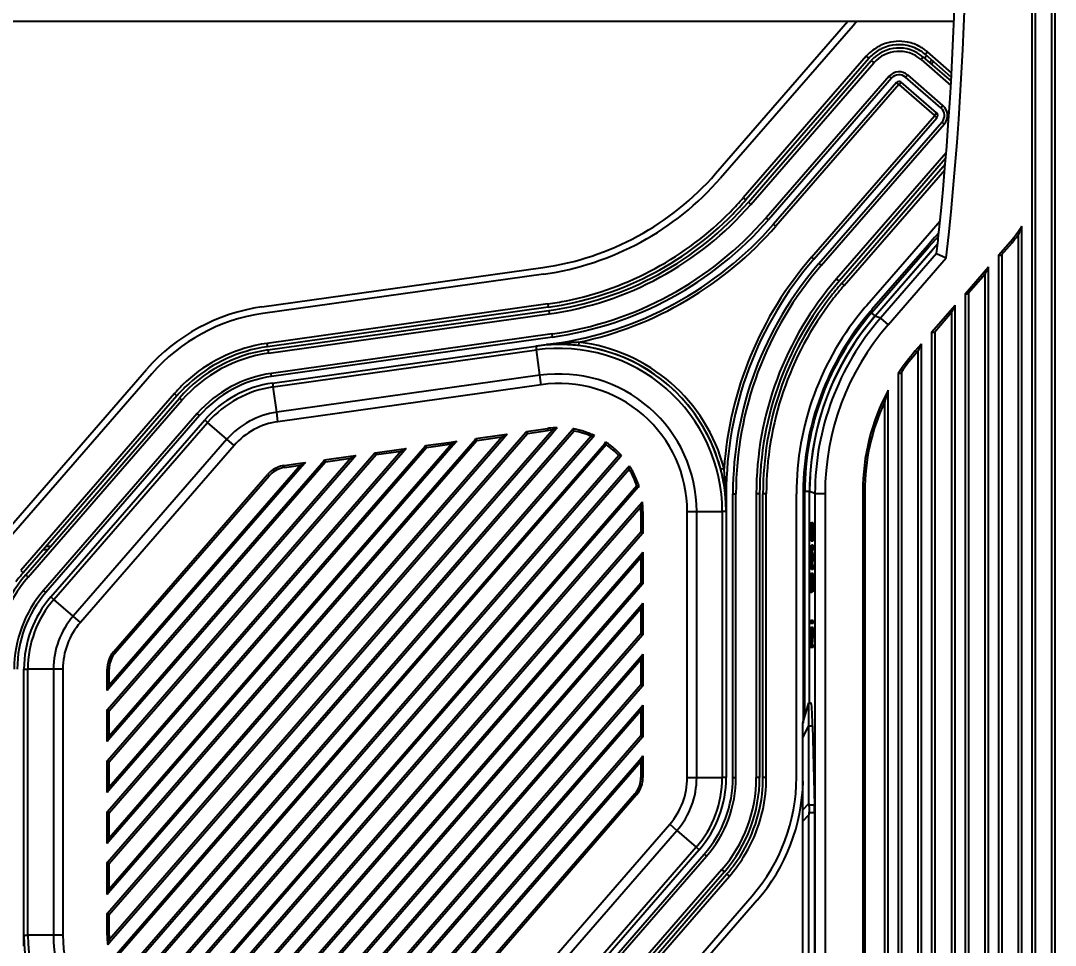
# Model space of a CAD drawing. Header units: millimetres. Extents: x -1070 to 42146, y 1440 to 12921.
# Drawn here: x 6816.3 to 6971, y 3109.6 to 3247.9 of the extents above; entities that cross this region are included whole.
import ezdxf

# ---------------------------------------------------------------- set-up
doc = ezdxf.new("R2010")
doc.units = ezdxf.units.MM
doc.layers.add('06___PRT_ALL_SURFS', color=7, linetype='Continuous')
doc.layers.add('DIM', color=4, linetype='Continuous')
doc.styles.get("Standard").update_dxf_attribs({"font": 'arial.ttf'})
doc.dimstyles.new('ISO-200', dxfattribs={"dimtxt": 30, "dimasz": 25, "dimexe": 1.25, "dimexo": 5, "dimgap": 5, "dimtad": 1, "dimtoh": 1, "dimdec": 1, "dimdsep": 46, "dimtxsty": 'Standard', "dimcen": 2.5, "dimadec": 0, "dimazin": 0, "dimtfac": 1, "dimtdec": 1, "dimtmove": 0, "dimatfit": 3, "dimfxl": 1, "dimarcsym": 0})

# ---------------------------------------------------------------- blocks, each defined once
blk = doc.blocks.new('*D145')
at = {"layer": 'Defpoints', "color": 0, "transparency": 16777216}
for p in [(6819.27, 3757.83), (6661.75, 2777.83), (6819.27, 2777.83)]:
    blk.add_point(p, dxfattribs=at)
at = {"layer": 'DIM', "color": 0, "lineweight": -2, "transparency": 16777216}
for p, q in [((6814.27, 3757.83), (6660.5, 3757.83)), ((6661.75, 3732.83), (6661.75, 2802.83)), ((6814.27, 2777.83), (6660.5, 2777.83))]:
    blk.add_line(p, q, dxfattribs=at)
at = {"layer": 'DIM', "color": 0, "transparency": 16777216}
for points in [[(6657.58, 3732.83), (6665.92, 3732.83), (6661.75, 3757.83)], [(6657.58, 2802.83), (6665.92, 2802.83), (6661.75, 2777.83)]]:
    blk.add_solid(points, dxfattribs=at)
at = {"layer": 'DIM', "color": 0, "lineweight": -3, "transparency": 16777216, "insert": (6637.33, 3267.83), "char_height": 30, "attachment_point": 5, "rotation": 90}
blk.add_mtext('980 [3\'-2 5/8"]', dxfattribs=at)

msp = doc.modelspace()

# ---------------------------------------------------------------- linework, layer by layer
at = {"color": 7, "linetype": 'Continuous', "lineweight": -3}
for p, q in [((6967.525, 3477.826), (6967.525, 3057.826)), ((6968.025, 3477.826), (6968.025, 3057.826)), ((6970.525, 3057.826), (6970.525, 3477.826)), ((6971.025, 3057.826), (6971.025, 3477.826)), ((6776.275, 3247.826), (6940.012, 3247.826)), ((6920.204, 3225.04), (6940.012, 3247.826)), ((6940.767, 3247.17), (6920.959, 3224.384)), ((6951.265, 3242.48), (6950.937, 3242.102)), ((6951.265, 3242.48), (6955.433, 3238.856)), ((6925.11, 3220.776), (6943.505, 3241.937)), ((6925.487, 3220.448), (6943.883, 3241.609)), ((6943.505, 3241.937), (6943.883, 3241.609)), ((6950.937, 3242.102), (6955.394, 3238.228)), ((6952.208, 3241.66), (6952.536, 3242.037)), ((6952.478, 3241.425), (6952.806, 3241.802)), ((6946.178, 3239.613), (6927.783, 3218.452)), ((6946.524, 3239.313), (6928.129, 3218.151)), ((6946.524, 3239.313), (6946.178, 3239.613)), ((6948.64, 3239.461), (6948.941, 3239.807)), ((6953.923, 3234.868), (6948.64, 3239.461)), ((6954.224, 3235.214), (6948.941, 3239.807)), ((6955.447, 3239.071), (6955.334, 3238.942)), ((6947.279, 3238.657), (6928.884, 3217.495)), ((6947.625, 3238.356), (6929.229, 3217.195)), ((6947.625, 3238.356), (6947.279, 3238.657)), ((6947.684, 3238.36), (6947.984, 3238.706)), ((6952.967, 3233.768), (6947.684, 3238.36)), ((6953.267, 3234.114), (6947.984, 3238.706)), ((6953.923, 3234.868), (6954.224, 3235.214)), ((6934.575, 3212.547), (6952.971, 3233.709)), ((6934.921, 3212.247), (6953.317, 3233.408)), ((6952.967, 3233.768), (6953.267, 3234.114)), ((6952.971, 3233.709), (6953.317, 3233.408)), ((6935.676, 3211.591), (6954.071, 3232.752)), ((6936.022, 3211.29), (6954.417, 3232.452)), ((6954.071, 3232.752), (6954.417, 3232.452)), ((6954.694, 3228.134), (6938.318, 3209.295)), ((6954.623, 3227.29), (6938.695, 3208.967)), ((6925.11, 3220.776), (6925.487, 3220.448)), ((6928.129, 3218.151), (6927.783, 3218.452)), ((6929.229, 3217.195), (6928.884, 3217.495)), ((6965.525, 3057.826), (6965.525, 3215.926)), ((6966.025, 3057.826), (6966.025, 3217.205)), ((6962.525, 3212.83), (6964.323, 3214.899)), ((6962.983, 3212.9), (6964.55, 3214.702)), ((6962.525, 3212.83), (6962.525, 3057.826)), ((6963.025, 3212.948), (6963.025, 3212.9)), ((6963.025, 3212.9), (6963.025, 3057.826)), ((6934.575, 3212.547), (6934.921, 3212.247)), ((6935.676, 3211.591), (6936.022, 3211.29)), ((6852.345, 3205.1), (6894.352, 3211.003)), ((6894.491, 3210.013), (6852.484, 3204.109)), ((6957.525, 3207.078), (6961.025, 3211.104)), ((6957.983, 3207.148), (6960.566, 3210.12)), ((6960.525, 3057.826), (6960.525, 3210.072)), ((6961.025, 3057.826), (6961.025, 3211.104)), ((6938.695, 3208.967), (6938.318, 3209.295)), ((6957.525, 3207.078), (6957.525, 3057.826)), ((6958.025, 3207.196), (6958.025, 3207.148)), ((6958.025, 3207.148), (6958.025, 3057.826)), ((6895.117, 3205.557), (6853.111, 3199.653)), ((6895.187, 3205.062), (6853.18, 3199.158)), ((6895.117, 3205.557), (6895.187, 3205.062)), ((6952.525, 3201.326), (6956.025, 3205.352)), ((6956.025, 3057.826), (6956.025, 3205.352)), ((6853.25, 3198.663), (6895.257, 3204.566)), ((6853.32, 3198.168), (6895.326, 3204.071)), ((6895.257, 3204.566), (6895.326, 3204.071)), ((6952.983, 3201.396), (6955.566, 3204.368)), ((6955.525, 3057.826), (6955.525, 3204.32)), ((6895.749, 3201.059), (6853.743, 3195.156)), ((6895.813, 3200.605), (6853.807, 3194.702)), ((6895.813, 3200.605), (6895.749, 3201.059)), ((6952.525, 3201.326), (6952.525, 3057.826)), ((6953.025, 3201.444), (6953.025, 3201.396)), ((6953.025, 3201.396), (6953.025, 3057.826)), ((6853.111, 3199.653), (6853.18, 3199.158)), ((6853.946, 3193.711), (6893.319, 3199.245)), ((6893.319, 3199.245), (6894.921, 3199.47)), ((6893.319, 3199.245), (6893.4, 3198.665)), ((6899.739, 3199.818), (6899.681, 3199.322)), ((6899.739, 3199.818), (6899.681, 3199.322)), ((6950.08, 3198.514), (6951.025, 3199.601)), ((6951.025, 3057.826), (6951.025, 3199.601)), ((6853.25, 3198.663), (6853.32, 3198.168)), ((6854.027, 3193.131), (6893.4, 3198.665)), ((6893.933, 3194.874), (6893.4, 3198.665)), ((6950.307, 3198.317), (6950.566, 3198.616)), ((6950.525, 3057.826), (6950.525, 3198.568)), ((6812.119, 3169.293), (6835.11, 3195.742)), ((6835.865, 3195.086), (6812.874, 3168.637)), ((6853.807, 3194.702), (6853.743, 3195.156)), ((6893.933, 3194.874), (6854.56, 3189.34)), ((6894.13, 3193.473), (6893.933, 3194.874)), ((6947.525, 3195.149), (6947.525, 3057.826)), ((6948.025, 3195.356), (6948.025, 3195.295)), ((6948.025, 3195.295), (6948.025, 3057.826)), ((6853.946, 3193.711), (6854.027, 3193.131)), ((6854.56, 3189.34), (6854.027, 3193.131)), ((6894.13, 3193.473), (6854.757, 3187.94)), ((6946.025, 3057.826), (6946.025, 3192.635)), ((6839.261, 3192.133), (6816.27, 3165.685)), ((6839.639, 3191.805), (6816.647, 3165.357)), ((6817.025, 3165.029), (6840.016, 3191.477)), ((6817.402, 3164.701), (6840.393, 3191.149)), ((6839.261, 3192.133), (6839.639, 3191.805)), ((6840.016, 3191.477), (6840.393, 3191.149)), ((6945.525, 3057.826), (6945.525, 3190.97)), ((6842.689, 3189.154), (6819.698, 3162.705)), ((6843.035, 3188.853), (6820.043, 3162.405)), ((6820.798, 3161.749), (6843.789, 3188.197)), ((6843.035, 3188.853), (6842.689, 3189.154)), ((6843.789, 3188.197), (6844.232, 3187.813)), ((6854.757, 3187.94), (6854.56, 3189.34)), ((6821.24, 3161.364), (6844.232, 3187.813)), ((6829.895, 3107.509), (6898.767, 3186.737)), ((6830.122, 3107.312), (6898.993, 3186.54)), ((6847.121, 3185.301), (6844.232, 3187.813)), ((6891.841, 3186.391), (6891.914, 3186.475)), ((6891.914, 3186.475), (6895.052, 3186.916)), ((6892.067, 3186.194), (6891.914, 3186.475)), ((6892.067, 3186.194), (6895.093, 3186.619)), ((6895.052, 3186.916), (6895.093, 3186.619)), ((6895.596, 3186.443), (6895.467, 3186.294)), ((6895.819, 3186.699), (6895.596, 3186.443)), ((6896.046, 3186.502), (6895.694, 3186.097)), ((6896.509, 3187.035), (6896.046, 3186.502)), ((6898.767, 3186.737), (6898.878, 3186.865)), ((6898.767, 3186.737), (6898.878, 3186.865)), ((6847.121, 3185.301), (6824.13, 3158.853)), ((6829.274, 3114.416), (6891.841, 3186.391)), ((6829.274, 3122.037), (6884.294, 3185.33)), ((6829.501, 3114.219), (6892.067, 3186.194)), ((6888.294, 3185.663), (6829.501, 3118.03)), ((6829.501, 3121.841), (6884.52, 3185.133)), ((6895.467, 3186.294), (6829.523, 3110.434)), ((6888.52, 3185.467), (6829.727, 3117.833)), ((6895.694, 3186.097), (6830.101, 3110.642)), ((6901.619, 3185.75), (6831.27, 3104.822)), ((6901.845, 3185.553), (6831.496, 3104.626)), ((6848.188, 3184.373), (6847.121, 3185.301)), ((6876.82, 3184.354), (6880.705, 3184.9)), ((6880.705, 3184.9), (6881.5, 3185.012)), ((6880.747, 3184.603), (6881.5, 3185.012)), ((6881.5, 3185.012), (6880.973, 3184.406)), ((6884.294, 3185.33), (6884.367, 3185.415)), ((6884.367, 3185.415), (6888.252, 3185.961)), ((6884.52, 3185.133), (6884.367, 3185.415)), ((6884.52, 3185.133), (6888.294, 3185.663)), ((6888.252, 3185.961), (6889.047, 3186.072)), ((6888.294, 3185.663), (6889.047, 3186.072)), ((6889.047, 3186.072), (6888.52, 3185.467)), ((6902.111, 3185.858), (6901.845, 3185.553)), ((6902.111, 3185.858), (6901.845, 3185.553)), ((6903.623, 3184.702), (6903.799, 3184.904)), ((6903.623, 3184.702), (6903.799, 3184.904)), ((6848.188, 3184.373), (6825.197, 3157.925)), ((6829.274, 3129.659), (6876.747, 3184.269)), ((6880.747, 3184.603), (6829.501, 3125.651)), ((6829.501, 3129.462), (6876.973, 3184.072)), ((6873.2, 3183.542), (6829.501, 3133.272)), ((6880.973, 3184.406), (6829.727, 3125.454)), ((6873.426, 3183.345), (6829.727, 3133.076)), ((6832.586, 3102.983), (6903.623, 3184.702)), ((6832.813, 3102.787), (6903.85, 3184.505)), ((6869.273, 3183.293), (6873.158, 3183.839)), ((6869.426, 3183.012), (6873.2, 3183.542)), ((6873.158, 3183.839), (6873.952, 3183.951)), ((6873.2, 3183.542), (6873.952, 3183.951)), ((6873.952, 3183.951), (6873.426, 3183.345)), ((6876.747, 3184.269), (6876.82, 3184.354)), ((6876.973, 3184.072), (6876.82, 3184.354)), ((6876.973, 3184.072), (6880.747, 3184.603)), ((6829.274, 3137.28), (6869.2, 3183.209)), ((6829.274, 3144.901), (6861.653, 3182.148)), ((6829.501, 3137.083), (6869.426, 3183.012)), ((6865.652, 3182.481), (6829.501, 3140.894)), ((6829.501, 3144.704), (6861.879, 3181.951)), ((6865.879, 3182.285), (6829.727, 3140.697)), ((6905.736, 3182.865), (6834.699, 3101.146)), ((6905.963, 3182.668), (6834.926, 3100.95)), ((6858.064, 3181.718), (6858.858, 3181.83)), ((6858.105, 3181.421), (6858.858, 3181.83)), ((6858.858, 3181.83), (6858.332, 3181.224)), ((6861.653, 3182.148), (6861.726, 3182.233)), ((6861.726, 3182.233), (6865.611, 3182.779)), ((6861.879, 3181.951), (6861.726, 3182.233)), ((6861.879, 3181.951), (6865.652, 3182.481)), ((6865.611, 3182.779), (6866.405, 3182.89)), ((6865.652, 3182.481), (6866.405, 3182.89)), ((6866.405, 3182.89), (6865.879, 3182.285)), ((6869.2, 3183.209), (6869.273, 3183.293)), ((6869.426, 3183.012), (6869.273, 3183.293)), ((6906.139, 3182.871), (6905.963, 3182.668)), ((6906.139, 3182.871), (6905.963, 3182.668)), ((6858.105, 3181.421), (6829.501, 3148.515)), ((6858.332, 3181.224), (6829.727, 3148.318)), ((6836.704, 3100.099), (6907.053, 3181.026)), ((6836.93, 3099.902), (6907.279, 3180.829)), ((6855.679, 3181.383), (6858.064, 3181.718)), ((6855.679, 3181.383), (6855.72, 3181.086)), ((6855.72, 3181.086), (6858.105, 3181.421)), ((6907.053, 3181.026), (6907.318, 3181.332)), ((6907.053, 3181.026), (6907.318, 3181.332)), ((6921.472, 3180.925), (6920.989, 3180.799)), ((6921.472, 3180.925), (6920.989, 3180.799)), ((6830.194, 3153.581), (6853.186, 3180.029)), ((6830.421, 3153.384), (6853.412, 3179.832)), ((6853.186, 3180.029), (6853.412, 3179.832)), ((6908.427, 3178.339), (6839.556, 3099.112)), ((6908.654, 3178.142), (6839.782, 3098.915)), ((6908.765, 3178.27), (6908.654, 3178.142)), ((6908.765, 3178.27), (6908.654, 3178.142)), ((6922.798, 3134.728), (6922.798, 3177.148)), ((6922.798, 3177.148), (6923.257, 3177.148)), ((6922.798, 3134.728), (6922.798, 3177.148)), ((6922.798, 3177.148), (6923.257, 3177.148)), ((6923.257, 3134.728), (6923.257, 3177.148)), ((6923.257, 3134.728), (6923.257, 3177.148)), ((6926.798, 3177.148), (6926.298, 3177.148)), ((6926.298, 3177.148), (6926.298, 3134.728)), ((6926.798, 3177.148), (6926.798, 3134.728)), ((6933.559, 3145.868), (6933.559, 3177.494)), ((6934.247, 3145.868), (6934.247, 3177.494)), ((6934.275, 3145.868), (6934.275, 3177.503)), ((6908.8, 3175.415), (6909.263, 3175.948)), ((6908.8, 3175.415), (6909.263, 3175.948)), ((6921.798, 3176.131), (6921.798, 3174.488)), ((6921.798, 3176.131), (6921.798, 3174.488)), ((6842.856, 3099.554), (6908.448, 3175.01)), ((6843.082, 3099.358), (6909.027, 3175.218)), ((6908.448, 3175.01), (6908.8, 3175.415)), ((6908.448, 3175.01), (6908.8, 3175.415)), ((6909.048, 3174.488), (6909.048, 3171.432)), ((6909.348, 3174.488), (6909.048, 3174.488)), ((6909.048, 3174.488), (6909.048, 3171.432)), ((6909.348, 3174.488), (6909.048, 3174.488)), ((6909.348, 3174.488), (6909.348, 3171.32)), ((6909.348, 3174.488), (6909.348, 3171.32)), ((6915.97, 3134.728), (6915.97, 3174.488)), ((6915.97, 3174.488), (6917.384, 3174.488)), ((6915.97, 3134.728), (6915.97, 3174.488)), ((6915.97, 3174.488), (6917.384, 3174.488)), ((6917.384, 3174.488), (6921.212, 3174.488)), ((6917.384, 3134.728), (6917.384, 3174.488)), ((6917.384, 3174.488), (6921.212, 3174.488)), ((6917.384, 3134.728), (6917.384, 3174.488)), ((6921.798, 3174.488), (6921.212, 3174.488)), ((6921.212, 3174.488), (6921.212, 3134.728)), ((6921.798, 3174.488), (6921.212, 3174.488)), ((6921.212, 3174.488), (6921.212, 3134.728)), ((6921.798, 3174.488), (6921.798, 3134.728)), ((6921.798, 3174.488), (6921.798, 3134.728)), ((6934.424, 3172.826), (6934.581, 3172.826)), ((6934.424, 3172.376), (6934.424, 3172.826)), ((6934.781, 3172.826), (6934.581, 3172.826)), ((6934.581, 3172.826), (6934.581, 3171.026)), ((6934.781, 3172.826), (6934.781, 3171.026)), ((6909.048, 3171.432), (6846.482, 3099.458)), ((6909.275, 3171.236), (6846.708, 3099.261)), ((6909.048, 3171.432), (6909.348, 3171.32)), ((6909.048, 3171.432), (6909.348, 3171.32)), ((6909.348, 3171.32), (6909.275, 3171.236)), ((6909.348, 3171.32), (6909.275, 3171.236)), ((6934.494, 3172.376), (6934.424, 3172.376)), ((6934.494, 3171.026), (6934.494, 3172.376)), ((6934.497, 3170.651), (6934.494, 3171.026)), ((6934.564, 3172.376), (6934.514, 3172.376)), ((6934.514, 3172.376), (6934.514, 3170.951)), ((6934.564, 3170.951), (6934.514, 3170.951)), ((6934.514, 3170.951), (6934.518, 3170.726)), ((6934.561, 3170.726), (6934.564, 3170.951)), ((6934.564, 3170.951), (6934.564, 3172.376)), ((6934.581, 3171.026), (6934.578, 3170.651)), ((6934.781, 3171.026), (6934.581, 3171.026)), ((6934.781, 3171.026), (6934.778, 3170.651)), ((6934.424, 3168.851), (6934.581, 3169.451)), ((6934.507, 3170.351), (6934.497, 3170.651)), ((6934.521, 3170.126), (6934.507, 3170.351)), ((6934.561, 3170.726), (6934.518, 3170.726)), ((6934.518, 3170.726), (6934.524, 3170.576)), ((6934.531, 3170.051), (6934.521, 3170.126)), ((6934.554, 3170.576), (6934.524, 3170.576)), ((6934.524, 3170.576), (6934.534, 3170.501)), ((6934.544, 3170.051), (6934.531, 3170.051)), ((6934.534, 3170.501), (6934.544, 3170.501)), ((6934.544, 3170.501), (6934.554, 3170.576)), ((6934.554, 3170.126), (6934.544, 3170.051)), ((6934.744, 3170.051), (6934.544, 3170.051)), ((6934.554, 3170.576), (6934.561, 3170.726)), ((6934.568, 3170.351), (6934.554, 3170.126)), ((6934.754, 3170.126), (6934.554, 3170.126)), ((6934.578, 3170.651), (6934.568, 3170.351)), ((6934.768, 3170.351), (6934.568, 3170.351)), ((6934.778, 3170.651), (6934.578, 3170.651)), ((6934.781, 3169.451), (6934.581, 3169.451)), ((6934.581, 3169.451), (6934.581, 3169.001)), ((6934.754, 3170.126), (6934.744, 3170.051)), ((6934.768, 3170.351), (6934.754, 3170.126)), ((6934.778, 3170.651), (6934.768, 3170.351)), ((6934.781, 3169.451), (6934.781, 3169.001)), ((6819.663, 3168.826), (6820.097, 3168.826)), ((6820.097, 3169.326), (6820.76, 3169.326)), ((6820.097, 3168.826), (6820.325, 3168.826)), ((6908.822, 3167.819), (6909.348, 3168.424)), ((6908.822, 3167.819), (6909.348, 3168.424)), ((6909.048, 3167.622), (6909.348, 3168.424)), ((6909.048, 3167.622), (6909.348, 3168.424)), ((6909.348, 3168.424), (6909.348, 3163.699)), ((6909.348, 3168.424), (6909.348, 3163.699)), ((6934.424, 3168.251), (6934.424, 3168.851)), ((6934.551, 3167.651), (6934.424, 3168.251)), ((6934.581, 3169.001), (6934.461, 3168.551)), ((6934.661, 3168.551), (6934.461, 3168.551)), ((6934.461, 3168.551), (6934.581, 3167.951)), ((6934.781, 3169.001), (6934.581, 3169.001)), ((6934.781, 3167.951), (6934.581, 3167.951)), ((6934.581, 3167.951), (6934.581, 3167.351)), ((6934.781, 3169.001), (6934.661, 3168.551)), ((6934.661, 3168.551), (6934.781, 3167.951)), ((6934.781, 3167.951), (6934.781, 3167.351)), ((6850.029, 3100.185), (6908.822, 3167.819)), ((6850.255, 3099.988), (6909.048, 3167.622)), ((6909.048, 3167.622), (6909.048, 3163.811)), ((6909.048, 3167.622), (6909.048, 3163.811)), ((6934.424, 3167.051), (6934.551, 3167.651)), ((6934.424, 3166.451), (6934.424, 3167.051)), ((6934.581, 3165.851), (6934.424, 3166.451)), ((6934.581, 3167.351), (6934.461, 3166.751)), ((6934.661, 3166.751), (6934.461, 3166.751)), ((6934.461, 3166.751), (6934.581, 3166.301)), ((6934.781, 3167.351), (6934.581, 3167.351)), ((6934.781, 3166.301), (6934.581, 3166.301)), ((6934.581, 3166.301), (6934.581, 3165.851)), ((6934.781, 3167.351), (6934.661, 3166.751)), ((6934.661, 3166.751), (6934.781, 3166.301)), ((6934.781, 3166.301), (6934.781, 3165.851)), ((6816.27, 3165.685), (6816.647, 3165.357)), ((6817.025, 3165.029), (6817.402, 3164.701)), ((6934.424, 3165.251), (6934.581, 3165.251)), ((6934.424, 3164.801), (6934.424, 3165.251)), ((6934.494, 3164.801), (6934.424, 3164.801)), ((6934.494, 3163.526), (6934.494, 3164.801)), ((6934.564, 3164.801), (6934.514, 3164.801)), ((6934.514, 3164.801), (6934.514, 3163.376)), ((6934.564, 3163.376), (6934.564, 3164.801)), ((6934.781, 3165.851), (6934.581, 3165.851)), ((6934.781, 3165.251), (6934.581, 3165.251)), ((6934.581, 3165.251), (6934.581, 3163.451)), ((6934.781, 3165.251), (6934.781, 3163.451)), ((6909.048, 3163.811), (6854.029, 3100.519)), ((6909.275, 3163.614), (6854.255, 3100.322)), ((6909.048, 3163.811), (6909.348, 3163.699)), ((6909.048, 3163.811), (6909.348, 3163.699)), ((6909.348, 3163.699), (6909.275, 3163.614)), ((6909.348, 3163.699), (6909.275, 3163.614)), ((6934.424, 3162.926), (6934.494, 3163.526)), ((6934.564, 3163.376), (6934.514, 3163.376)), ((6934.514, 3163.376), (6934.518, 3163.151)), ((6934.561, 3163.151), (6934.564, 3163.376)), ((6934.581, 3163.451), (6934.578, 3163.076)), ((6934.781, 3163.451), (6934.581, 3163.451)), ((6934.781, 3163.451), (6934.778, 3163.076)), ((6820.043, 3162.405), (6819.698, 3162.705)), ((6820.798, 3161.749), (6821.24, 3161.364)), ((6934.501, 3163.076), (6934.424, 3162.401)), ((6934.424, 3162.401), (6934.424, 3162.926)), ((6934.624, 3162.401), (6934.424, 3162.401)), ((6934.507, 3162.776), (6934.501, 3163.076)), ((6934.521, 3162.551), (6934.507, 3162.776)), ((6934.561, 3163.151), (6934.518, 3163.151)), ((6934.518, 3163.151), (6934.524, 3163.001)), ((6934.531, 3162.476), (6934.521, 3162.551)), ((6934.554, 3163.001), (6934.524, 3163.001)), ((6934.524, 3163.001), (6934.534, 3162.926)), ((6934.544, 3162.476), (6934.531, 3162.476)), ((6934.534, 3162.926), (6934.544, 3162.926)), ((6934.544, 3162.926), (6934.554, 3163.001)), ((6934.554, 3162.551), (6934.544, 3162.476)), ((6934.744, 3162.476), (6934.544, 3162.476)), ((6934.554, 3163.001), (6934.561, 3163.151)), ((6934.568, 3162.776), (6934.554, 3162.551)), ((6934.754, 3162.551), (6934.554, 3162.551)), ((6934.578, 3163.076), (6934.568, 3162.776)), ((6934.768, 3162.776), (6934.568, 3162.776)), ((6934.778, 3163.076), (6934.578, 3163.076)), ((6934.632, 3162.476), (6934.624, 3162.401)), ((6934.754, 3162.551), (6934.744, 3162.476)), ((6934.768, 3162.776), (6934.754, 3162.551)), ((6934.778, 3163.076), (6934.768, 3162.776)), ((6824.13, 3158.853), (6821.24, 3161.364)), ((6857.576, 3101.246), (6908.822, 3160.197)), ((6908.822, 3160.197), (6909.348, 3160.803)), ((6908.822, 3160.197), (6909.348, 3160.803)), ((6909.048, 3160.001), (6909.348, 3160.803)), ((6909.048, 3160.001), (6909.348, 3160.803)), ((6909.348, 3160.803), (6909.348, 3156.078)), ((6909.348, 3160.803), (6909.348, 3156.078)), ((6825.197, 3157.925), (6824.13, 3158.853)), ((6857.802, 3101.049), (6909.048, 3160.001)), ((6909.048, 3160.001), (6909.048, 3156.19)), ((6909.048, 3160.001), (6909.048, 3156.19)), ((6934.424, 3158.201), (6934.581, 3158.201)), ((6934.424, 3157.751), (6934.424, 3158.201)), ((6934.581, 3157.751), (6934.424, 3157.751)), ((6934.424, 3157.151), (6934.581, 3157.151)), ((6934.424, 3156.701), (6934.424, 3157.151)), ((6934.781, 3158.201), (6934.581, 3158.201)), ((6934.581, 3158.201), (6934.581, 3157.751)), ((6934.781, 3157.751), (6934.581, 3157.751)), ((6934.781, 3157.151), (6934.581, 3157.151)), ((6934.581, 3157.151), (6934.581, 3156.476)), ((6934.781, 3158.201), (6934.781, 3157.751)), ((6934.781, 3157.151), (6934.781, 3156.476)), ((6909.048, 3156.19), (6861.576, 3101.579)), ((6909.275, 3155.993), (6861.802, 3101.382)), ((6909.048, 3156.19), (6909.348, 3156.078)), ((6909.048, 3156.19), (6909.348, 3156.078)), ((6909.348, 3156.078), (6909.275, 3155.993)), ((6909.348, 3156.078), (6909.275, 3155.993)), ((6934.424, 3154.826), (6934.561, 3156.701)), ((6934.561, 3156.701), (6934.424, 3156.701)), ((6934.581, 3156.476), (6934.447, 3154.601)), ((6934.781, 3156.476), (6934.581, 3156.476)), ((6934.781, 3156.476), (6934.648, 3154.61)), ((6934.424, 3154.151), (6934.424, 3154.826)), ((6934.581, 3154.151), (6934.424, 3154.151)), ((6934.447, 3154.601), (6934.581, 3154.601)), ((6934.647, 3154.601), (6934.581, 3154.601)), ((6934.581, 3154.601), (6934.581, 3154.151)), ((6934.781, 3154.151), (6934.581, 3154.151)), ((6934.781, 3154.601), (6934.647, 3154.601)), ((6934.781, 3154.601), (6934.781, 3154.151)), ((6830.194, 3153.581), (6830.421, 3153.384)), ((6865.123, 3102.306), (6908.822, 3152.576)), ((6865.35, 3102.11), (6909.048, 3152.379)), ((6908.822, 3152.576), (6909.348, 3153.182)), ((6908.822, 3152.576), (6909.348, 3153.182)), ((6909.048, 3152.379), (6909.348, 3153.182)), ((6909.048, 3152.379), (6909.348, 3153.182)), ((6909.048, 3152.379), (6909.048, 3148.569)), ((6909.048, 3152.379), (6909.048, 3148.569)), ((6909.348, 3153.182), (6909.348, 3148.457)), ((6909.348, 3153.182), (6909.348, 3148.457)), ((6816.751, 3111.163), (6816.751, 3150.924)), ((6816.751, 3150.924), (6817.337, 3150.924)), ((6821.165, 3150.924), (6817.337, 3150.924)), ((6817.337, 3111.163), (6817.337, 3150.924)), ((6822.579, 3150.924), (6821.165, 3150.924)), ((6821.165, 3150.924), (6821.165, 3111.163)), ((6822.579, 3150.924), (6822.579, 3111.163)), ((6829.201, 3150.924), (6829.501, 3150.924)), ((6829.201, 3147.713), (6829.201, 3150.924)), ((6829.501, 3148.515), (6829.501, 3150.924)), ((6829.501, 3148.515), (6829.201, 3147.713)), ((6829.727, 3148.318), (6829.201, 3147.713)), ((6909.048, 3148.569), (6869.123, 3102.64)), ((6909.275, 3148.372), (6869.349, 3102.443)), ((6909.048, 3148.569), (6909.348, 3148.457)), ((6909.048, 3148.569), (6909.348, 3148.457)), ((6909.348, 3148.457), (6909.275, 3148.372)), ((6909.348, 3148.457), (6909.275, 3148.372)), ((6829.201, 3144.817), (6829.274, 3144.901)), ((6829.501, 3144.704), (6829.201, 3144.817)), ((6829.201, 3140.091), (6829.201, 3144.817)), ((6829.501, 3140.894), (6829.501, 3144.704)), ((6872.67, 3103.367), (6908.822, 3144.955)), ((6872.897, 3103.17), (6909.048, 3144.758)), ((6908.822, 3144.955), (6909.348, 3145.56)), ((6908.822, 3144.955), (6909.348, 3145.56)), ((6909.048, 3144.758), (6909.348, 3145.56)), ((6909.048, 3144.758), (6909.348, 3145.56)), ((6909.048, 3144.758), (6909.048, 3140.947)), ((6909.048, 3144.758), (6909.048, 3140.947)), ((6909.348, 3145.56), (6909.348, 3140.835)), ((6909.348, 3145.56), (6909.348, 3140.835)), ((6933.275, 3142.868), (6934.175, 3145.868)), ((6933.559, 3143.815), (6933.559, 3145.868)), ((6934.175, 3145.868), (6934.495, 3145.868)), ((6934.175, 3142.438), (6934.175, 3145.868)), ((6933.275, 3140.718), (6933.275, 3142.868)), ((6933.275, 3140.718), (6934.175, 3142.438)), ((6934.175, 3142.438), (6934.725, 3142.438)), ((6934.175, 3130.809), (6934.175, 3142.438)), ((6934.725, 3142.438), (6935.014, 3130.584)), ((6829.501, 3140.894), (6829.201, 3140.091)), ((6829.727, 3140.697), (6829.201, 3140.091)), ((6909.048, 3140.947), (6876.67, 3103.701)), ((6909.275, 3140.751), (6876.897, 3103.504)), ((6909.048, 3140.947), (6909.348, 3140.835)), ((6909.048, 3140.947), (6909.348, 3140.835)), ((6909.348, 3140.835), (6909.275, 3140.751)), ((6909.348, 3140.835), (6909.275, 3140.751)), ((6933.275, 3131.826), (6933.275, 3140.718)), ((6829.201, 3137.195), (6829.274, 3137.28)), ((6829.501, 3137.083), (6829.201, 3137.195)), ((6829.201, 3132.47), (6829.201, 3137.195)), ((6829.501, 3133.272), (6829.501, 3137.083)), ((6880.217, 3104.428), (6908.822, 3137.334)), ((6880.444, 3104.231), (6909.048, 3137.137)), ((6908.822, 3137.334), (6909.348, 3137.939)), ((6908.822, 3137.334), (6909.348, 3137.939)), ((6909.048, 3137.137), (6909.348, 3137.939)), ((6909.048, 3137.137), (6909.348, 3137.939)), ((6909.048, 3137.137), (6909.048, 3134.728)), ((6909.048, 3137.137), (6909.048, 3134.728)), ((6909.348, 3137.939), (6909.348, 3134.728)), ((6909.348, 3137.939), (6909.348, 3134.728)), ((6909.348, 3134.728), (6909.048, 3134.728)), ((6909.348, 3134.728), (6909.048, 3134.728)), ((6915.97, 3134.728), (6917.384, 3134.728)), ((6915.97, 3134.728), (6917.384, 3134.728)), ((6917.384, 3134.728), (6921.212, 3134.728)), ((6917.384, 3134.728), (6921.212, 3134.728)), ((6921.798, 3134.728), (6921.212, 3134.728)), ((6921.798, 3134.728), (6921.212, 3134.728)), ((6922.798, 3134.728), (6923.257, 3134.728)), ((6922.798, 3134.728), (6923.257, 3134.728)), ((6926.798, 3134.728), (6926.298, 3134.728)), ((6829.501, 3133.272), (6829.201, 3132.47)), ((6829.727, 3133.076), (6829.201, 3132.47)), ((6908.128, 3132.268), (6885.137, 3105.819)), ((6908.355, 3132.071), (6908.128, 3132.268)), ((6908.355, 3132.071), (6908.128, 3132.268)), ((6908.355, 3132.071), (6885.364, 3105.623)), ((6933.275, 3129.863), (6933.275, 3131.826)), ((6933.275, 3129.863), (6934.175, 3130.809)), ((6829.201, 3129.574), (6829.274, 3129.659)), ((6829.501, 3129.462), (6829.201, 3129.574)), ((6829.201, 3124.849), (6829.201, 3129.574)), ((6829.501, 3125.651), (6829.501, 3129.462)), ((6933.275, 3128.215), (6933.275, 3129.863)), ((6933.275, 3128.215), (6934.175, 3129.161)), ((6934.175, 3106.491), (6934.175, 3129.161)), ((6935.014, 3130.584), (6934.178, 3130.584)), ((6935.027, 3129.436), (6934.178, 3129.436)), ((6935.027, 3129.436), (6935.027, 3106.215)), ((6890.361, 3101.279), (6913.352, 3127.727)), ((6913.352, 3127.727), (6914.42, 3126.799)), ((6913.352, 3127.727), (6914.42, 3126.799)), ((6933.275, 3107.437), (6933.275, 3128.215)), ((6891.428, 3100.351), (6914.42, 3126.799)), ((6914.42, 3126.799), (6917.309, 3124.288)), ((6914.42, 3126.799), (6917.309, 3124.288)), ((6829.501, 3125.651), (6829.201, 3124.849)), ((6829.727, 3125.454), (6829.201, 3124.849)), ((6917.309, 3124.288), (6894.318, 3097.839)), ((6917.751, 3123.903), (6894.76, 3097.455)), ((6895.514, 3096.799), (6918.506, 3123.247)), ((6917.751, 3123.903), (6917.309, 3124.288)), ((6917.751, 3123.903), (6917.309, 3124.288)), ((6918.506, 3123.247), (6918.852, 3122.947)), ((6918.506, 3123.247), (6918.852, 3122.947)), ((6829.201, 3121.953), (6829.274, 3122.037)), ((6829.501, 3121.841), (6829.201, 3121.953)), ((6829.201, 3117.228), (6829.201, 3121.953)), ((6829.501, 3118.03), (6829.501, 3121.841)), ((6895.86, 3096.498), (6918.852, 3122.947)), ((6921.147, 3120.951), (6898.156, 3094.502)), ((6921.525, 3120.623), (6898.533, 3094.174)), ((6898.911, 3093.846), (6921.902, 3120.295)), ((6899.288, 3093.518), (6922.279, 3119.967)), ((6921.525, 3120.623), (6921.147, 3120.951)), ((6921.525, 3120.623), (6921.147, 3120.951)), ((6922.279, 3119.967), (6921.902, 3120.295)), ((6829.501, 3118.03), (6829.201, 3117.228)), ((6829.727, 3117.833), (6829.201, 3117.228)), ((6902.684, 3090.566), (6925.675, 3117.015)), ((6926.43, 3116.359), (6903.439, 3089.91)), ((6829.201, 3114.331), (6829.274, 3114.416)), ((6829.501, 3114.219), (6829.201, 3114.331)), ((6829.201, 3111.163), (6829.201, 3114.331)), ((6829.501, 3111.163), (6829.501, 3114.219)), ((6816.751, 3109.52), (6816.751, 3111.163)), ((6816.751, 3111.163), (6817.337, 3111.163)), ((6821.165, 3111.163), (6817.337, 3111.163)), ((6822.579, 3111.163), (6821.165, 3111.163)), ((6829.201, 3111.163), (6829.501, 3111.163)), ((6830.101, 3110.642), (6829.749, 3110.237)), ((6829.749, 3110.237), (6829.286, 3109.704))]:
    msp.add_line(p, q, dxfattribs=at)
for centre, radius, start, end in [((6947.656, 3238.329), 5.5, 49, 139), ((6947.656, 3238.329), 5, 49, 139), ((6947.656, 3238.329), 1.958, 49, 139), ((6947.656, 3238.329), 1.5, 49, 139), ((6947.656, 3238.329), 0.5, 49, 139), ((6947.656, 3238.329), 0.0417, 49, 139), ((6952.939, 3233.736), 1.5, 319, 49), ((6952.939, 3233.736), 1.958, 319, 49), ((6952.939, 3233.736), 0.0417, 319, 49), ((6952.939, 3233.736), 0.5, 319, 49), ((6888.507, 3252.594), 42, 278, 319), ((6888.507, 3252.594), 43, 278, 319), ((6888.507, 3252.594), 48.5, 278, 319), ((6888.507, 3252.594), 49, 278, 319), ((6888.507, 3252.594), 47.5, 315.58009, 319), ((6888.507, 3252.594), 48, 315.58333, 319), ((6888.507, 3252.594), 48, 278, 315.58333), ((6888.507, 3252.594), 47.5, 281.41999, 315.58009), ((6888.507, 3252.594), 52.042, 278, 319), ((6888.507, 3252.594), 52.5, 278, 319), ((6888.507, 3252.594), 53.5, 278, 319), ((6888.507, 3252.594), 53.958, 282.01469, 319), ((6888.507, 3252.594), 53.958, 282.01469, 319), ((6950.757, 3226.689), 17.973, 319.00735, 328.15299), ((6950.781, 3226.671), 18.243, 318.9997, 324.13916), ((6975.298, 3177.148), 53.958, 139, 175.98531), ((6975.298, 3177.148), 53.958, 139, 175.98531), ((6975.298, 3177.148), 53.5, 139, 180), ((6975.298, 3177.148), 53.5, 139, 180), ((6975.298, 3177.148), 52.5, 139, 180), ((6975.298, 3177.148), 52.5, 139, 180), ((6975.298, 3177.148), 52.042, 139, 180), ((6975.298, 3177.148), 52.042, 139, 180), ((6975.298, 3177.148), 49, 139, 180), ((6975.298, 3177.148), 48.5, 139, 180), ((6856.242, 3177.372), 28, 98, 139), ((6888.507, 3252.594), 47.5, 278, 281.41999), ((6856.242, 3177.372), 27, 98, 139), ((6856.242, 3177.372), 22.5, 102.58839, 134.41328), ((6856.242, 3177.372), 22, 102.55555, 134.44443), ((6856.242, 3177.372), 22.5, 98, 102.58839), ((6856.242, 3177.372), 22, 98, 102.55555), ((6896.798, 3174.488), 25, 0, 98), ((6896.798, 3174.488), 25, 94.39941, 98), ((6896.798, 3174.488), 24.414, 0, 98), ((6896.798, 3174.488), 25, 92.84441, 94.39941), ((6888.507, 3252.594), 53.5, 276.8848, 278), ((6896.798, 3174.488), 25, 90.94514, 92.84441), ((6896.798, 3174.488), 25, 90.76131, 90.94514), ((6896.798, 3174.488), 25, 87.11968, 90.76131), ((6896.798, 3174.488), 25, 83.49148, 87.11968), ((6896.798, 3174.488), 25, 83.37831, 83.49148), ((6896.798, 3174.488), 25, 79.97095, 83.37831), ((6896.798, 3174.488), 25.5, 14.62169, 83.37831), ((6896.798, 3174.488), 25.5, 14.62169, 83.37831), ((6896.798, 3174.488), 25, 79.24086, 79.97095), ((6896.798, 3174.488), 25, 18.75924, 79.24086), ((6896.798, 3174.488), 25, 18.75924, 79.24086), ((6856.242, 3177.372), 21.5, 98, 139), ((6856.242, 3177.372), 21, 98, 139), ((6974.289, 3177.476), 32.073, 139.00858, 146.56258), ((6974.261, 3177.497), 31.738, 139.00487, 145.75895), ((6856.242, 3177.372), 17.958, 98, 139), ((6856.242, 3177.372), 17.5, 98, 139), ((6896.798, 3174.488), 20.586, 0, 98), ((6974.314, 3177.46), 31.802, 145.75601, 145.8888), ((6856.242, 3177.372), 22.5, 134.41328, 139), ((6856.242, 3177.372), 22, 134.44443, 139), ((6856.242, 3177.372), 16.5, 98, 139), ((6856.242, 3177.372), 15.914, 98, 139), ((6896.798, 3174.488), 19.172, 0, 98), ((6974.249, 3177.504), 32.025, 151.80455, 180.00069), ((6974.22, 3177.521), 31.691, 154.71077, 154.89148), ((6974.247, 3177.504), 31.722, 154.88467, 180.00136), ((6856.242, 3177.372), 12.086, 98, 139), ((6856.242, 3177.372), 10.672, 98, 139), ((6896.798, 3174.488), 12.55, 96.92647, 98), ((6896.798, 3174.488), 12.25, 97.24102, 98), ((6896.798, 3174.488), 12.25, 95.34368, 97.24102), ((6896.798, 3174.488), 12.55, 91.3228, 96.92647), ((6896.798, 3174.488), 12.25, 94.58469, 95.34368), ((6907.914, 3162.745), 26.834, 115.15318, 116.7907), ((6851.951, 3170.031), 49.855, 19.3377, 19.73369), ((6896.798, 3174.488), 12.55, 79.66484, 80.46062), ((6851.951, 3170.031), 49.855, 19.3377, 19.73369), ((6896.798, 3174.488), 12.55, 79.66484, 80.46062), ((6896.798, 3174.488), 12.25, 66.82571, 79.67742), ((6896.798, 3174.488), 12.25, 66.82571, 79.67742), ((6896.798, 3174.488), 12.55, 77.88149, 79.66484), ((6896.798, 3174.488), 12.55, 77.88149, 79.66484), ((6896.798, 3174.488), 12.55, 70.15323, 77.88149), ((6896.798, 3174.488), 12.55, 70.15323, 77.88149), ((6896.798, 3174.488), 12.55, 66.81503, 70.15323), ((6896.798, 3174.488), 12.55, 66.81503, 70.15323), ((6908.504, 3155.712), 30.816, 101.97439, 102.91085), ((6908.504, 3155.712), 30.816, 101.97439, 102.91085), ((6896.798, 3174.488), 12.55, 64.95608, 66.81503), ((6896.798, 3174.488), 12.55, 64.95608, 66.81503), ((6896.798, 3174.488), 12.55, 54.85067, 56.09449), ((6866.968, 3180.023), 37.153, 6.92955, 7.54978), ((6896.798, 3174.488), 12.55, 54.85067, 56.09449), ((6866.968, 3180.023), 37.153, 6.92955, 7.54978), ((6896.798, 3174.488), 12.25, 43.1433, 54.8567), ((6896.798, 3174.488), 12.25, 43.1433, 54.8567), ((6896.798, 3174.488), 12.55, 53.6694, 54.85067), ((6896.798, 3174.488), 12.55, 53.6694, 54.85067), ((6896.798, 3174.488), 12.55, 44.22348, 53.6694), ((6896.798, 3174.488), 12.55, 44.22348, 53.6694), ((6906.431, 3145.719), 37.153, 90.45022, 91.07045), ((6906.431, 3145.719), 37.153, 90.45022, 91.07045), ((6896.798, 3174.488), 12.55, 43.13766, 44.22348), ((6896.798, 3174.488), 12.55, 43.13766, 44.22348), ((6896.798, 3174.488), 12.55, 41.90551, 43.13766), ((6896.798, 3174.488), 12.55, 41.90551, 43.13766), ((6896.798, 3174.488), 25, 18.02905, 18.75924), ((6896.798, 3174.488), 25, 14.62169, 18.02905), ((6856.242, 3177.372), 4.05, 129.93274, 139), ((6856.242, 3177.372), 3.75, 98, 134.39694), ((6856.242, 3177.372), 4.05, 102.54797, 129.93274), ((6856.242, 3177.372), 4.05, 98, 102.54797), ((6876.576, 3183.467), 30.816, 355.08915, 356.02561), ((6876.576, 3183.467), 30.816, 355.08915, 356.02561), ((6896.798, 3174.488), 12.25, 18.32258, 31.17429), ((6896.798, 3174.488), 12.25, 18.32258, 31.17429), ((6896.798, 3174.488), 12.55, 31.17123, 33.04392), ((6896.798, 3174.488), 12.55, 31.17123, 33.04392), ((6896.798, 3174.488), 12.55, 27.62904, 31.17123), ((6896.798, 3174.488), 12.55, 27.62904, 31.17123), ((6896.798, 3174.488), 12.55, 19.98286, 27.62904), ((6896.798, 3174.488), 12.55, 19.98286, 27.62904), ((6896.798, 3174.488), 25, 14.52864, 14.62169), ((6896.798, 3174.488), 25, 10.90091, 14.52864), ((6896.798, 3174.488), 25, 10.90091, 14.52864), ((6856.242, 3177.372), 3.75, 134.39694, 139), ((6896.798, 3174.488), 12.55, 18.32094, 19.98286), ((6896.798, 3174.488), 12.55, 18.32094, 19.98286), ((6896.798, 3174.488), 25, 7.4012, 10.90091), ((6898.626, 3129.457), 49.855, 78.26631, 78.6623), ((6898.626, 3129.457), 49.855, 78.26631, 78.6623), ((6896.798, 3174.488), 12.55, 17.53938, 18.32094), ((6896.798, 3174.488), 12.55, 17.53938, 18.32094), ((6896.798, 3174.488), 25, 7.27451, 7.4012), ((6896.798, 3174.488), 25, 7.27451, 7.4012), ((6896.798, 3174.488), 25, 5.18976, 7.27451), ((6896.798, 3174.488), 25, 5.18976, 7.27451), ((6975.298, 3177.148), 53.5, 180, 181.11488), ((6975.298, 3177.148), 53.5, 180, 181.11488), ((6883.622, 3183.862), 26.834, 341.2093, 342.84682), ((6883.622, 3183.862), 26.834, 341.2093, 342.84682), ((6896.798, 3174.488), 12.55, 3.42569, 6.6772), ((6896.798, 3174.488), 12.55, 3.42569, 6.6772), ((6896.798, 3174.488), 25, 3.66097, 5.18976), ((6896.798, 3174.488), 25, 3.66097, 5.18976), ((6896.798, 3174.488), 25, 0, 3.66097), ((6896.798, 3174.488), 12.25, 0, 3.41531), ((6896.798, 3174.488), 12.25, 0, 3.41531), ((6896.798, 3174.488), 12.55, 0, 3.42569), ((6896.798, 3174.488), 12.55, 0, 3.42569), ((6833.251, 3150.924), 21.5, 139, 180), ((6833.251, 3150.924), 22, 139, 143.55555), ((6833.251, 3150.924), 21, 139, 180), ((6833.251, 3150.924), 17.958, 139, 180), ((6833.251, 3150.924), 17.5, 139, 180), ((6833.251, 3150.924), 16.5, 139, 180), ((6833.251, 3150.924), 15.914, 139, 180), ((6833.251, 3150.924), 12.086, 139, 180), ((6833.251, 3150.924), 10.672, 139, 180), ((6833.251, 3150.924), 4.05, 148.0653, 170.93275), ((6833.251, 3150.924), 3.75, 143.60306, 180), ((6833.251, 3150.924), 4.05, 139, 148.0653), ((6833.251, 3150.924), 3.75, 139, 143.60306), ((6833.251, 3150.924), 4.05, 170.93275, 180), ((6905.298, 3134.728), 3.75, 323.60306, 0), ((6905.298, 3134.728), 3.75, 323.60306, 0), ((6905.298, 3134.728), 4.05, 328.0653, 350.93275), ((6905.298, 3134.728), 4.05, 328.0653, 350.93275), ((6905.298, 3134.728), 4.05, 350.93275, 0), ((6905.298, 3134.728), 4.05, 350.93275, 0), ((6905.298, 3134.728), 10.672, 319, 0), ((6905.298, 3134.728), 10.672, 319, 0), ((6905.298, 3134.728), 12.086, 319, 0), ((6905.298, 3134.728), 12.086, 319, 0), ((6905.298, 3134.728), 15.914, 319, 0), ((6905.298, 3134.728), 15.914, 319, 0), ((6905.298, 3134.728), 16.5, 319, 0), ((6905.298, 3134.728), 16.5, 319, 0), ((6905.298, 3134.728), 17.5, 319, 0), ((6905.298, 3134.728), 17.5, 319, 0), ((6905.298, 3134.728), 17.958, 319, 0), ((6905.298, 3134.728), 17.958, 319, 0), ((6905.298, 3134.728), 21, 319, 0), ((6905.298, 3134.728), 21, 319, 0), ((6905.298, 3134.728), 21.5, 319, 0), ((6905.298, 3134.728), 21.5, 319, 0), ((6905.298, 3134.728), 3.75, 319, 323.60306), ((6905.298, 3134.728), 3.75, 319, 323.60306), ((6905.298, 3134.728), 4.05, 319, 328.0653), ((6905.298, 3134.728), 4.05, 319, 328.0653), ((6905.298, 3134.728), 22, 323.55555, 355.44443), ((6905.298, 3134.728), 22, 319, 323.55555), ((6905.298, 3134.728), 22.5, 319, 328.12717), ((6841.751, 3111.163), 25, 180, 278), ((6841.751, 3111.163), 24.414, 180, 278), ((6841.751, 3111.163), 20.586, 180, 278), ((6841.751, 3111.163), 19.172, 180, 278), ((6841.751, 3111.163), 12.55, 180, 183.42569), ((6841.751, 3111.163), 12.25, 180, 183.41531), ((6841.751, 3111.163), 12.55, 183.42569, 186.6772), ((6854.927, 3101.79), 26.834, 161.2093, 162.84682)]:
    msp.add_arc(centre, radius, start, end, dxfattribs=at)
for centre, major_axis, ratio, start_param, end_param in [((6934.495, 3137.826), (0, 8.042), 0.0349208, -0.9599311, 0), ((6944.615, 3130.067), (10.293, -2.164), 0.8075368, -2.9734308, -2.9470932), ((6944.615, 3130.067), (7.518, 7.901), 0.9169245, 2.3483486, 2.3746862), ((6934.957, 3129.436), (0, 2), 0.0349208, -1.5707963, -0.9599311)]:
    msp.add_ellipse(centre, major_axis=major_axis, ratio=ratio, start_param=start_param, end_param=end_param, dxfattribs=at)
for points, knots in [([(6965.566, 3215.983), (6965.578, 3216), (6965.599, 3216.039), (6965.64, 3216.127), (6965.69, 3216.25), (6965.749, 3216.402), (6965.825, 3216.613), (6965.918, 3216.881), (6965.989, 3217.096), (6966.025, 3217.205)], [0, 0, 0, 0, 0.0469008, 0.1024385, 0.223223, 0.3493892, 0.4779298, 0.7381739, 1, 1, 1, 1]), ([(6962.525, 3212.83), (6962.617, 3212.827), (6962.767, 3212.819), (6962.941, 3212.851), (6962.983, 3212.9)], [0, 0, 0, 0, 0.5901416, 1, 1, 1, 1]), ([(6960.566, 3210.12), (6960.589, 3210.146), (6960.627, 3210.216), (6960.682, 3210.326), (6960.739, 3210.449), (6960.816, 3210.621), (6960.911, 3210.839), (6960.987, 3211.016), (6961.025, 3211.104)], [0, 0, 0, 0, 0.0972509, 0.2157969, 0.3416052, 0.4708272, 0.7341081, 1, 1, 1, 1]), ([(6957.525, 3207.078), (6957.617, 3207.075), (6957.767, 3207.067), (6957.941, 3207.099), (6957.983, 3207.148)], [0, 0, 0, 0, 0.5901416, 1, 1, 1, 1]), ([(6955.566, 3204.368), (6955.589, 3204.395), (6955.627, 3204.464), (6955.682, 3204.574), (6955.739, 3204.697), (6955.816, 3204.869), (6955.911, 3205.088), (6955.987, 3205.264), (6956.025, 3205.352)], [0, 0, 0, 0, 0.0972509, 0.2157969, 0.3416052, 0.4708272, 0.7341081, 1, 1, 1, 1]), ([(6952.525, 3201.326), (6952.617, 3201.323), (6952.767, 3201.315), (6952.941, 3201.347), (6952.983, 3201.396)], [0, 0, 0, 0, 0.5901416, 1, 1, 1, 1]), ([(6899.739, 3199.818), (6898.934, 3199.784), (6897.728, 3199.714), (6896.123, 3199.58), (6895.321, 3199.515), (6894.921, 3199.475)], [0, 0, 0, 0, 0.5003871, 0.7501763, 1, 1, 1, 1]), ([(6950.566, 3198.616), (6950.589, 3198.643), (6950.627, 3198.713), (6950.682, 3198.823), (6950.739, 3198.946), (6950.816, 3199.117), (6950.911, 3199.336), (6950.987, 3199.512), (6951.025, 3199.601)], [0, 0, 0, 0, 0.0972509, 0.2157969, 0.3416052, 0.4708272, 0.7341081, 1, 1, 1, 1]), ([(6947.525, 3195.149), (6947.574, 3195.154), (6947.669, 3195.165), (6947.827, 3195.19), (6947.944, 3195.238), (6947.983, 3195.295)], [0, 0, 0, 0, 0.3031776, 0.5803426, 1, 1, 1, 1]), ([(6945.566, 3191.059), (6945.579, 3191.085), (6945.599, 3191.142), (6945.639, 3191.264), (6945.686, 3191.425), (6945.742, 3191.623), (6945.816, 3191.891), (6945.91, 3192.229), (6945.986, 3192.499), (6946.025, 3192.635)], [0, 0, 0, 0, 0.0525958, 0.1111677, 0.2339002, 0.3596144, 0.4866831, 0.7427824, 1, 1, 1, 1]), ([(6921.803, 3176.107), (6921.795, 3176.308), (6921.772, 3176.709), (6921.731, 3177.513), (6921.647, 3178.919), (6921.55, 3180.123), (6921.472, 3180.925)], [0, 0, 0, 0, 0.1249337, 0.2498308, 0.4996125, 1, 1, 1, 1]), ([(6921.803, 3176.107), (6921.787, 3176.509), (6921.74, 3177.312), (6921.649, 3178.919), (6921.55, 3180.123), (6921.472, 3180.925)], [0, 0, 0, 0, 0.2498307, 0.4996124, 1, 1, 1, 1]), ([(6934.178, 3130.584), (6934.181, 3130.496), (6934.189, 3130.114), (6934.186, 3129.731), (6934.178, 3129.436)], [0, 0, 0, 0, 0.2289175, 1, 1, 1, 1])]:
    msp.add_open_spline(points, degree=3, knots=knots, dxfattribs=at)
at = {"layer": '06___PRT_ALL_SURFS', "color": 7, "linetype": 'Continuous', "lineweight": -3}
for p, q in [((6920.204, 3225.04), (6940.012, 3247.826)), ((6940.767, 3247.17), (6920.959, 3224.384)), ((6940.012, 3247.826), (6941.337, 3247.826)), ((6941.337, 3247.826), (6940.767, 3247.17)), ((6941.337, 3247.826), (6955.868, 3247.826)), ((6942.751, 3242.593), (6924.355, 3221.432)), ((6943.128, 3242.265), (6924.733, 3221.104)), ((6942.751, 3242.593), (6943.128, 3242.265)), ((6951.453, 3242.316), (6951.781, 3242.693)), ((6951.921, 3243.234), (6951.593, 3242.857)), ((6955.469, 3239.487), (6951.593, 3242.857)), ((6955.502, 3240.121), (6951.921, 3243.234)), ((6939.072, 3208.639), (6954.553, 3226.447)), ((6939.45, 3208.31), (6954.482, 3225.603)), ((6924.355, 3221.432), (6924.733, 3221.104)), ((6952.219, 3216.141), (6953.777, 3217.934)), ((6942.846, 3205.358), (6952.219, 3216.141)), ((6953.596, 3216.2), (6952.974, 3215.485)), ((6951.907, 3214.258), (6943.6, 3204.702)), ((6953.414, 3214.467), (6944.08, 3203.73)), ((6952.412, 3214.839), (6951.907, 3214.258)), ((6952.121, 3214.071), (6952.627, 3214.652)), ((6952.974, 3215.485), (6952.412, 3214.839)), ((6952.627, 3214.652), (6953.189, 3215.299)), ((6953.146, 3214.201), (6953.419, 3214.515)), ((6953.189, 3215.299), (6953.544, 3215.708)), ((6964.323, 3214.899), (6964.55, 3214.702)), ((6943.546, 3204.206), (6952.121, 3214.071)), ((6944.065, 3203.755), (6952.641, 3213.62)), ((6953.269, 3213.073), (6944.885, 3203.429)), ((6952.641, 3213.62), (6953.146, 3214.201)), ((6953.269, 3213.073), (6954.707, 3212.443)), ((6946.017, 3202.445), (6954.707, 3212.443)), ((6939.45, 3208.31), (6939.072, 3208.639)), ((6944.065, 3203.755), (6943.546, 3204.206)), ((6944.885, 3203.429), (6944.08, 3203.73)), ((6944.885, 3203.429), (6946.017, 3202.445)), ((6950.08, 3198.514), (6950.307, 3198.317)), ((6927.298, 3134.728), (6927.298, 3177.148)), ((6927.798, 3177.148), (6927.298, 3177.148)), ((6927.798, 3134.728), (6927.798, 3177.148)), ((6932.298, 3134.728), (6932.298, 3177.148)), ((6933.298, 3177.148), (6933.298, 3145.868)), ((6934.247, 3177.494), (6933.559, 3177.494)), ((6935.08, 3177.202), (6934.275, 3177.503)), ((6935.08, 3177.202), (6935.08, 3057.826)), ((6935.08, 3177.202), (6936.579, 3177.202)), ((6936.579, 3177.202), (6936.579, 3057.826)), ((6942.225, 3177.503), (6942.225, 3057.826)), ((6942.225, 3177.503), (6942.525, 3177.503)), ((6942.525, 3177.503), (6942.525, 3057.826)), ((6933.298, 3145.868), (6933.298, 3142.868)), ((6927.798, 3134.728), (6927.298, 3134.728)), ((6898.911, 3093.846), (6921.902, 3120.295)), ((6899.288, 3093.518), (6922.279, 3119.967)), ((6922.279, 3119.967), (6921.902, 3120.295)), ((6902.684, 3090.566), (6925.675, 3117.015)), ((6926.43, 3116.359), (6903.439, 3089.91))]:
    msp.add_line(p, q, dxfattribs=at)
for centre, radius, start, end in [((6456.275, 3267.826), 501.5, 353.65958, 6.34042), ((6456.275, 3267.826), 500, 354.07873, 5.92129), ((6947.656, 3238.329), 6.5, 108.87227, 126.90306), ((6947.656, 3238.329), 6, 115.00048, 121.00037), ((6947.656, 3238.329), 6, 73.00094, 115.00048), ((6947.656, 3238.329), 6.5, 78.7805, 108.87227), ((6947.656, 3238.329), 6.5, 60.85352, 78.7805), ((6947.656, 3238.329), 6, 67.00068, 73.00094), ((6947.656, 3238.329), 6, 55.00023, 67.00068), ((6947.656, 3238.329), 6.5, 54.971, 60.85352), ((6947.656, 3238.329), 6.5, 126.90306, 139), ((6947.656, 3238.329), 6, 121.00037, 139), ((6947.656, 3238.329), 6, 49, 55.00023), ((6947.656, 3238.329), 6.5, 49, 54.971), ((6888.507, 3252.594), 47.5, 315.58009, 319), ((6888.507, 3252.594), 48, 315.58333, 319), ((6456.275, 3267.826), 500, 353.71337, 354.07873), ((6975.298, 3177.148), 48, 139, 142.41667), ((6975.298, 3177.148), 47.5, 139, 142.41999), ((6975.298, 3177.148), 48, 142.41667, 180), ((6975.298, 3177.148), 47.5, 142.41999, 180), ((6975.298, 3177.148), 43, 139.60067, 180), ((6975.298, 3177.148), 43, 139, 139.60067), ((6975.298, 3177.148), 42, 139.60193, 179.48587), ((6974.275, 3177.494), 40.716, 139, 180), ((6975.056, 3177.202), 39.976, 139.00018, 179.99982), ((6975.298, 3177.148), 42, 139, 139.60193), ((6974.275, 3177.494), 40.028, 139, 140.43458), ((6974.275, 3177.494), 40.028, 140.43458, 178.56542), ((6975.054, 3177.203), 38.475, 138.99913, 180.00087), ((6975.298, 3177.148), 42, 179.48587, 180), ((6974.275, 3177.494), 40.028, 178.56542, 180), ((6905.298, 3134.728), 27, 319, 0), ((6905.298, 3134.728), 28, 319, 358.81961), ((6905.298, 3134.728), 22, 355.44443, 0), ((6905.298, 3134.728), 22.5, 355.41328, 0), ((6905.298, 3134.728), 22, 323.55555, 355.44443), ((6905.298, 3134.728), 22.5, 328.12717, 355.41328), ((6905.298, 3134.728), 22, 319, 323.55555), ((6905.298, 3134.728), 22.5, 319, 328.12717)]:
    msp.add_arc(centre, radius, start, end, dxfattribs=at)
for start_param, end_param in [(2.7840279, 3.4774685), (3.4774685, 3.4991574)]:
    msp.add_ellipse((6974.299, 3177.485), major_axis=(37.493, -14.018), ratio=0.9993058, start_param=start_param, end_param=end_param, dxfattribs=at)
msp.add_open_spline([(6953.268, 3213.075), (6953.268, 3213.074), (6953.268, 3213.073), (6953.268, 3213.073), (6953.269, 3213.073)], degree=3, knots=[0, 0, 0, 0, 0.5842871, 1, 1, 1, 1], dxfattribs=at)

# ---------------------------------------------------------------- dimensions: what is measured, and where the dimension line sits
at = {"layer": 'DIM', "color": 7, "lineweight": -3}
dim = msp.add_linear_dim(base=(6661.75, 2777.826), p1=(6819.275, 3757.826), p2=(6819.275, 2777.826), angle=90, dimstyle='ISO-200', dxfattribs=at)
dim.commit()
dim.dimension.update_dxf_attribs({"geometry": '*D145', "text_midpoint": (6637.33, 3267.826)})

doc.saveas('drawing.dxf')
